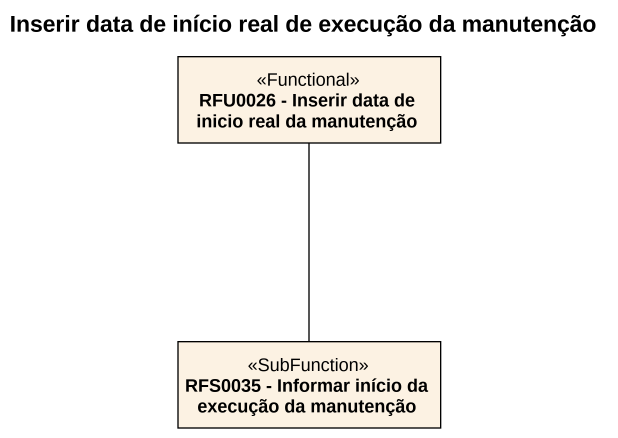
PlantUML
@startuml
title Inserir data de início real de execução da manutenção
hide circle
hide empty members
class "RFU0026 - Inserir data de inicio real da manutenção" as RFU0026_Inserir_data_de <<Functional>>
class "RFS0035 - Informar início da execução da manutenção" as RFS0035_Informar_início_da <<SubFunction>>
RFS0035_Informar_início_da -up- RFU0026_Inserir_data_de
@enduml
